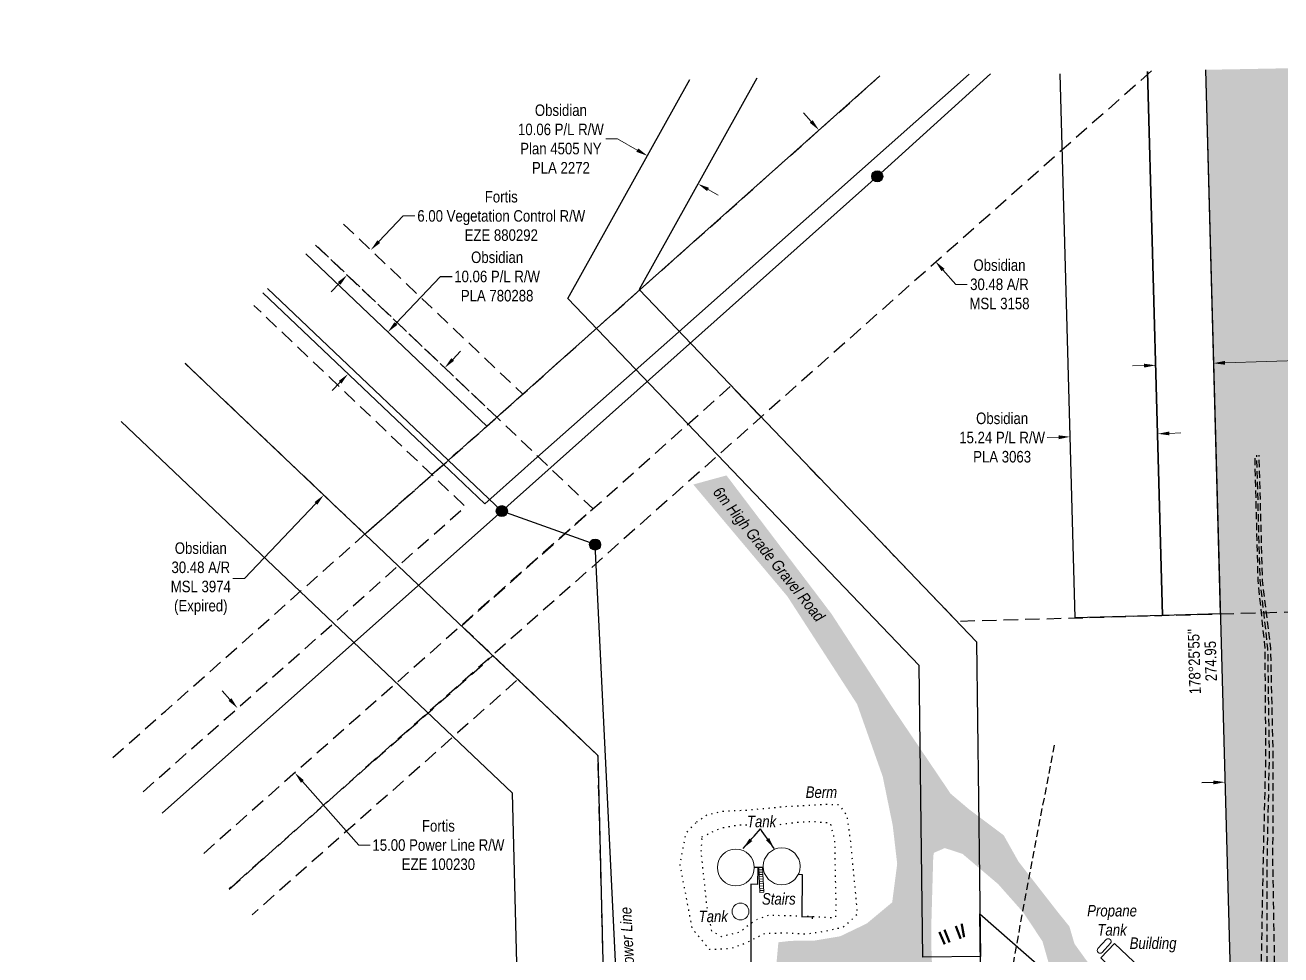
# Model space of a CAD drawing. Extents: x 622919 to 628952, y 5840458 to 5844880.
# Drawn here: x 622919 to 624010, y 5842138 to 5842946 of the extents above; entities that cross this region are included whole.
import ezdxf
from ezdxf.enums import TextEntityAlignment as Align

# ---------------------------------------------------------------- set-up
doc = ezdxf.new("R2010")
doc.units = 0
doc.header["$LTSCALE"] = 5
doc.header["$PDSIZE"] = 0.5
for name, pattern in [('foc-ACCESSROAD', [3.75, 2.5, -1.25]), ('foc-FLOWLINE', [3.75, 2.5, -1.25]), ('foc-TOPO', [1, 0.2, -0.8]), ('POWERLINE5', [7.8, 2.4, -0.6, 0.6, -0.6, 0.6, -0.6, 2.4]), ('UG_PIPE', [1.875, 1.25, -0.625])]:
    doc.linetypes.add(name, pattern=pattern)
doc.layers.get('Defpoints').update_dxf_attribs({"color": 9})
for name, color, linetype, lineweight in [('AS-GENERAL', 48, 'Continuous', 18), ('C-AR-T', 13, 'Continuous', 9), ('C-RW-T', 13, 'Continuous', 9), ('C-WS-T', 13, 'Continuous', 9), ('F-EZE-T', 190, 'Continuous', 9), ('F-RW-T', 190, 'Continuous', 9), ('T-TEXT', 48, 'Continuous', 18)]:
    doc.layers.add(name, color=color, linetype=linetype, lineweight=lineweight)
doc.layers.add('AS-PIPE-AG', color=7, linetype='Continuous', true_color=0x7d00fa)
for name, color, linetype in [('AS-PIPE-UG', 44, 'UG_PIPE'), ('AS-POWER', 104, 'foc-POWER'), ('AS-POWER-EXISTING', 72, 'POWERLINE5'), ('AS-POWER-T', 104, 'Continuous'), ('AS-ROADS', 254, 'Continuous'), ('C-RW', 13, 'Continuous'), ('C-WS', 13, 'foc-ACCESSROAD'), ('F-EZE', 190, 'foc-FLOWLINE'), ('L-BD1', 253, 'Continuous'), ('P-PROPOSED', 10, 'Continuous'), ('P-PROPOSED-H', 21, 'Continuous'), ('P-TXT', 4, 'Continuous'), ('T-GENERAL', 48, 'foc-TOPO')]:
    doc.layers.add(name, color=color, linetype=linetype)
doc.styles.add('80CG', font='ARIALN.TTF', dxfattribs={"height": 10})
doc.styles.add('80L', font='ARIALN.TTF', dxfattribs={"height": 10})
doc.styles.add('foc-LtypeFont', font='ARIALN.TTF', dxfattribs={"height": 7.35})
doc.linetypes.add('foc-POWER', pattern='A,6,-1,["P",foc-LtypeFont,S=0.2,R=0,X=-0.625,Y=-0.75],-1.24,4', length=12.24)
doc.dimstyles.new('Compass 5 000', dxfattribs={"dimscale": 5, "dimtxt": 9, "dimasz": 2, "dimexe": 0.2, "dimexo": 0.0625, "dimgap": 0.5, "dimtad": 0, "dimtih": 1, "dimtoh": 1, "dimzin": 0, "dimdsep": 46, "dimtxsty": '80CG', "dimcen": 0.1, "dimse1": 1, "dimse2": 1, "dimclrd": 256, "dimclrt": 256, "dimaunit": 1, "dimadec": 4, "dimazin": 0, "dimtfac": 0.06, "dimtofl": 0, "dimtmove": 0, "dimatfit": 1, "dimfxl": 0.2, "dimtolj": 1, "dimtzin": 0, "dimlwd": -1, "dimarcsym": 0})

# ---------------------------------------------------------------- blocks, each defined once
blk = doc.blocks.new('*D100')
at = {"layer": 'C-RW', "transparency": 16777216}
for p, q in [((623241.3, 5842686.5), (623280.1, 5842727.4)), ((623280.1, 5842727.4), (623290.1, 5842727.4)), ((623192.8, 5842635.6), (623185.9, 5842628.3))]:
    blk.add_line(p, q, dxfattribs=at)
for points in [[(623240, 5842687.7), (623242.5, 5842685.4), (623234.4, 5842679.3)], [(623191.6, 5842636.7), (623194, 5842634.4), (623199.7, 5842642.8)]]:
    blk.add_solid(points, dxfattribs=at)
at = {"layer": 'Defpoints', "color": 0, "transparency": 16777216}
for p in [(622953.9, 5842945.8), (622919.2, 5842909.3), (623234.4, 5842679.3)]:
    blk.add_point(p, dxfattribs=at)
at = {"layer": 'C-RW', "transparency": 16777216, "insert": (623329.2, 5842727.4), "char_height": 10, "attachment_point": 5, "style": '80CG'}
blk.add_mtext('\\A1;Obsidian\\P10.06 P/L R/W\\PPLA 780288', dxfattribs=at)
blk = doc.blocks.new('POWERPOLE')
h = blk.add_hatch(color=255)
edge = h.paths.add_edge_path()
edge.add_arc((0, 0), 0.96, 0, 360)
at = {"linetype": 'Continuous'}
for p, q in [((0.68, -0.68), (-0.68, 0.68)), ((-0.68, -0.68), (0.68, 0.68))]:
    blk.add_line(p, q, dxfattribs=at)
blk.add_circle((0, 0), 0.96, dxfattribs=at)
blk = doc.blocks.new('*D82')
at = {"layer": 'C-AR-T', "transparency": 16777216}
for p, q in [((623602.1, 5842862.1), (623595.4, 5842869.6)), ((623716.5, 5842733.1), (623727.6, 5842720.6)), ((623727.6, 5842720.6), (623737.6, 5842720.6))]:
    blk.add_line(p, q, dxfattribs=at)
for points in [[(623603.3, 5842863.3), (623600.8, 5842861), (623608.7, 5842854.7)], [(623717.8, 5842734.2), (623715.3, 5842732), (623709.9, 5842740.6)]]:
    blk.add_solid(points, dxfattribs=at)
at = {"layer": 'Defpoints', "color": 0, "transparency": 16777216}
for p in [(623650.8, 5842892), (623608.7, 5842854.7), (623752, 5842777.9)]:
    blk.add_point(p, dxfattribs=at)
at = {"layer": 'C-AR-T', "transparency": 16777216, "insert": (623765.6, 5842720.6), "char_height": 10, "attachment_point": 5, "style": '80CG'}
blk.add_mtext('\\A1;Obsidian\\P30.48 A/R\\PMSL 3158', dxfattribs=at)
blk = doc.blocks.new('*D85')
at = {"layer": 'C-RW-T', "transparency": 16777216}
for p, q in [((623816.9, 5842587.8), (623806.9, 5842587.5)), ((623913.1, 5842591.1), (623923.1, 5842591.5))]:
    blk.add_line(p, q, dxfattribs=at)
for points in [[(623816.9, 5842589.5), (623817, 5842586.1), (623826.9, 5842588.2)], [(623913.1, 5842592.8), (623913.2, 5842589.5), (623903.1, 5842590.8)]]:
    blk.add_solid(points, dxfattribs=at)
at = {"layer": 'Defpoints', "color": 0, "transparency": 16777216}
for p in [(623825.7, 5842623.9), (623901.9, 5842626.5), (623826.9, 5842588.2)]:
    blk.add_point(p, dxfattribs=at)
at = {"layer": 'C-RW-T', "transparency": 16777216, "insert": (623767.9, 5842587.5), "char_height": 10, "attachment_point": 5, "style": '80CG'}
blk.add_mtext('\\A1;Obsidian\\P15.24 P/L R/W\\PPLA 3063', dxfattribs=at)
blk = doc.blocks.new('*D92')
at = {"layer": 'C-RW-T', "transparency": 16777216}
for p, q in [((623433.7, 5842846.9), (623423.7, 5842846.9)), ((623451, 5842837.2), (623433.7, 5842846.9)), ((623512.4, 5842803), (623521.1, 5842798.2))]:
    blk.add_line(p, q, dxfattribs=at)
for points in [[(623451.8, 5842838.7), (623450.2, 5842835.7), (623459.8, 5842832.3)], [(623513.2, 5842804.5), (623511.6, 5842801.6), (623503.7, 5842807.9)]]:
    blk.add_solid(points, dxfattribs=at)
at = {"layer": 'Defpoints', "color": 0, "transparency": 16777216}
for p in [(623459.8, 5842832.3), (623455, 5842823.8), (623498.9, 5842799.4)]:
    blk.add_point(p, dxfattribs=at)
at = {"layer": 'C-RW-T', "transparency": 16777216, "insert": (623384.6, 5842846.9), "char_height": 10, "attachment_point": 5, "style": '80CG'}
blk.add_mtext('\\A1;Obsidian\\P10.06 P/L R/W\\PPlan 4505 NY\\PPLA 2272', dxfattribs=at)
blk = doc.blocks.new('*D93')
at = {"layer": 'C-RW-T', "transparency": 16777216}
for p, q in [((623961.5, 5842652.4), (624039.2, 5842655.1)), ((623891.2, 5842650), (623881.2, 5842649.7))]:
    blk.add_line(p, q, dxfattribs=at)
for points in [[(623891.2, 5842651.7), (623891.3, 5842648.3), (623901.2, 5842650.3)], [(623961.5, 5842654.1), (623961.6, 5842650.8), (623951.5, 5842652.1)]]:
    blk.add_solid(points, dxfattribs=at)
at = {"layer": 'Defpoints', "color": 0, "transparency": 16777216}
for p in [(623901.2, 5842650.3), (623902.6, 5842609.8), (623952.9, 5842611.6)]:
    blk.add_point(p, dxfattribs=at)
at = {"layer": 'C-RW-T', "transparency": 16777216, "insert": (624078.3, 5842655.1), "char_height": 10, "attachment_point": 5, "style": '80CG'}
blk.add_mtext('\\A1;Obsidian\\P10.06 P/L R/W\\PPLA 780288', dxfattribs=at)
blk = doc.blocks.new('*D96')
at = {"layer": 'C-WS-T', "transparency": 16777216}
for p, q in [((623290.6, 5842655.4), (623297.5, 5842662.6)), ((623171.8, 5842530.3), (623109.7, 5842465)), ((623109.7, 5842465), (623099.7, 5842465))]:
    blk.add_line(p, q, dxfattribs=at)
for points in [[(623289.4, 5842656.5), (623291.8, 5842654.2), (623283.7, 5842648.1)], [(623170.6, 5842531.5), (623173, 5842529.2), (623178.6, 5842537.6)]]:
    blk.add_solid(points, dxfattribs=at)
at = {"layer": 'Defpoints', "color": 0, "transparency": 16777216}
for p in [(623245.8, 5842684.1), (623140.7, 5842573.6), (623178.6, 5842537.6)]:
    blk.add_point(p, dxfattribs=at)
at = {"layer": 'C-WS-T', "transparency": 16777216, "insert": (623071.8, 5842465), "char_height": 10, "attachment_point": 5, "style": '80CG'}
blk.add_mtext('\\A1;Obsidian\\P30.48 A/R\\PMSL 3974\\P(Expired)', dxfattribs=at)
blk = doc.blocks.new('*D97')
at = {"layer": 'Defpoints', "color": 0, "transparency": 16777216}
for p in [(623103.7, 5842352.5), (623040.9, 5842296.8), (623090.6, 5842240.7)]:
    blk.add_point(p, dxfattribs=at)
at = {"layer": 'F-EZE-T', "transparency": 16777216}
for p, q in [((623097.1, 5842359.9), (623090.5, 5842367.4)), ((623160.1, 5842288.8), (623209, 5842233.5)), ((623209, 5842233.5), (623219, 5842233.5))]:
    blk.add_line(p, q, dxfattribs=at)
for points in [[(623098.4, 5842361.1), (623095.9, 5842358.8), (623103.7, 5842352.5)], [(623161.3, 5842289.9), (623158.8, 5842287.7), (623153.5, 5842296.3)]]:
    blk.add_solid(points, dxfattribs=at)
at = {"layer": 'F-EZE-T', "transparency": 16777216, "insert": (623278.2, 5842233.5), "char_height": 10, "attachment_point": 5, "style": '80CG'}
blk.add_mtext('\\A1;Fortis\\P15.00 Power Line R/W\\PEZE 100230', dxfattribs=at)
blk = doc.blocks.new('*D98')
at = {"layer": 'Defpoints', "color": 0, "transparency": 16777216}
for p in [(623219.5, 5842750.5), (623239.8, 5842731.2), (623219.1, 5842709.5)]:
    blk.add_point(p, dxfattribs=at)
at = {"layer": 'F-RW-T', "transparency": 16777216}
for p, q in [((623226.4, 5842757.7), (623247.6, 5842780)), ((623247.6, 5842780), (623257.6, 5842780)), ((623192, 5842721.5), (623185.1, 5842714.2))]:
    blk.add_line(p, q, dxfattribs=at)
for points in [[(623225.2, 5842758.9), (623227.6, 5842756.6), (623219.5, 5842750.5)], [(623190.8, 5842722.6), (623193.2, 5842720.3), (623198.9, 5842728.7)]]:
    blk.add_solid(points, dxfattribs=at)
at = {"layer": 'F-RW-T', "transparency": 16777216, "insert": (623332.8, 5842780), "char_height": 10, "attachment_point": 5, "style": '80CG'}
blk.add_mtext('\\A1;Fortis\\P6.00 Vegetation Control R/W\\PEZE 880292', dxfattribs=at)
blk = doc.blocks.new('*D125')
at = {"layer": 'Defpoints', "color": 0, "transparency": 16777216}
for p in [(623961.6, 5842284.3), (624036.4, 5842290.3), (624036.5, 5842286.3)]:
    blk.add_point(p, dxfattribs=at)
at = {"layer": 'P-TXT', "transparency": 16777216}
for p, q in [((624046.4, 5842290.5), (624056.4, 5842290.8)), ((623951.5, 5842287.9), (623941.5, 5842287.7))]:
    blk.add_line(p, q, dxfattribs=at)
for points in [[(624046.3, 5842292.2), (624046.4, 5842288.9), (624036.4, 5842290.3)], [(623951.4, 5842289.6), (623951.5, 5842286.3), (623961.5, 5842288.2)]]:
    blk.add_solid(points, dxfattribs=at)
at = {"layer": 'P-TXT', "transparency": 16777216, "insert": (624072.3, 5842290.8), "char_height": 10, "attachment_point": 5, "style": '80CG'}
blk.add_mtext('\\A1;15.00', dxfattribs=at)

msp = doc.modelspace()

# ---------------------------------------------------------------- hatches: boundary and pattern name
at = {"layer": 'AS-ROADS'}
h = msp.add_hatch(color=256, dxfattribs=at)
h.dxf.hatch_style = 1
h.paths.add_polyline_path([(623712.231, 5841980.343), (623720.96, 5841994.365), (623728.13, 5842005.895), (623734.053, 5842020.852), (623745.247, 5842036.856), (623755.222, 5842037.791), (623769.873, 5842033.74), (623786.707, 5842028.755), (623801.67, 5842021.588), (623806.658, 5841999.152), (623807.281, 5841991.673), (623820.374, 5841994.789), (623822.244, 5842014.421), (623825.985, 5842031.559), (623835.649, 5842056.176), (623844.066, 5842070.199), (623860.641, 5842101.747), (623850.665, 5842121.067), (623841.002, 5842133.531), (623830.715, 5842147.865), (623826.35, 5842162.822), (623816.063, 5842175.598), (623782.055, 5842219.31), (623769.274, 5842242.058), (623739.347, 5842264.494), (623723.137, 5842278.205), (623672.578, 5842353.109), (623619.539, 5842434.546), (623528.457, 5842554.648), (623499.623, 5842546.754), (623581.405, 5842449.526), (623641.907, 5842355.992), (623664.168, 5842293.108), (623672.878, 5842250.54), (623676.749, 5842217.164), (623672.394, 5842183.787), (623650.282, 5842165.368), (623627.262, 5842154.323), (623605.163, 5842150.641), (623584.292, 5842150.334), (623573.549, 5842149.107), (623568.638, 5842096.028), (623587.361, 5842091.426), (623589.504, 5841971.651), (623588.34, 5841894.306), (623588.955, 5841873.103), (623578.316, 5841816.085), (623580.805, 5841742.727), (623585.248, 5841736.355), (623589.111, 5841728.824), (623592.07, 5841708.266), (623604.152, 5841687.827), (623622.121, 5841680.704), (623661.156, 5841678.227), (623675.407, 5841682.872), (623690.588, 5841692.472), (623699.572, 5841704.24), (623703.29, 5841720.653), (623706.697, 5841749.454), (623707.007, 5841777.015), (623707.627, 5841792.499), (623715.181, 5841791.275), (623725.094, 5841777.868), (623731.509, 5841758.826), (623745.504, 5841745.808), (623765.525, 5841738.425), (623809.521, 5841744.224), (623823.127, 5841750.636), (623844.315, 5841758.019), (623864.141, 5841767.151), (623876.776, 5841771.232), (623916.601, 5841772.293), (623917.223, 5841782.544), (623904.063, 5841788.086), (623889.794, 5841789.183), (623876.378, 5841790.037), (623839.567, 5841787.645), (623815.389, 5841789.983), (623803.495, 5841795.246), (623794.331, 5841811.423), (623785.947, 5841820.583), (623756.895, 5841823.117), (623738.371, 5841822.922), (623718.051, 5841831.584), (623713.372, 5841844.448), (623709.667, 5841860.43), (623700.698, 5841873.489), (623694.654, 5841885.963), (623698.515, 5841931.732), (623704.75, 5841943.261), (623707.555, 5841962.893)])
h.paths.add_polyline_path([(623711.847, 5842076.917), (623709.654, 5842089.126), (623707.775, 5842106.032), (623706.522, 5842142.347), (623706.522, 5842168.644), (623708.088, 5842224.056), (623708.715, 5842226.874), (623718.11, 5842230.944), (623733.456, 5842225.935), (623764.462, 5842199.637), (623786.385, 5842174.905), (623802.984, 5842149.86), (623812.066, 5842117.928), (623811.127, 5842097.579), (623803.297, 5842078.482), (623783.259, 5842073.99), (623759.764, 5842078.169), (623751.934, 5842090.065), (623733.77, 5842080.047)], flags=16)
at = {"layer": 'P-PROPOSED-H'}
h = msp.add_hatch(color=256, dxfattribs=at)
h.dxf.hatch_style = 1
h.paths.add_polyline_path([(623972.078, 5841900.194), (623902.108, 5841898.289), (623903.011, 5841823.312), (624049.076, 5841827.29), (624019.473, 5842908.377), (623944.51, 5842906.981)])

# ---------------------------------------------------------------- linework, layer by layer
at = {"layer": 'AS-GENERAL', "flags": 128}
for points in [[(623556.568, 5842214.399), (623557.441, 5842192.379), (623560.772, 5842192.604), (623559.643, 5842214.385)], [(623556.665, 5842211.951), (623559.761, 5842212.111)], [(623556.744, 5842209.953), (623559.864, 5842210.115)], [(623556.823, 5842207.955), (623559.968, 5842208.118)], [(623556.902, 5842205.957), (623560.071, 5842206.122)], [(623556.982, 5842203.96), (623560.175, 5842204.125)], [(623557.061, 5842201.962), (623560.278, 5842202.129)], [(623557.14, 5842199.964), (623560.381, 5842200.132)], [(623557.22, 5842197.966), (623560.485, 5842198.135)], [(623557.299, 5842195.968), (623560.588, 5842196.139)], [(623557.378, 5842193.97), (623560.692, 5842194.142)], [(623853.59, 5842135.632), (623865.536, 5842148.044), (623887.777, 5842126.833), (623875.203, 5842113.635), (623853.59, 5842135.632)]]:
    msp.add_lwpolyline(points, dxfattribs=at)
at = {"layer": 'AS-GENERAL', "const_width": 1.999, "flags": 128}
for points in [[(623717.807, 5842160.062), (623722.242, 5842148.951)], [(623727.669, 5842163.243), (623731.896, 5842152.133)], [(623732.731, 5842165.278), (623734.87, 5842153.489)], [(623713.372, 5842158.079), (623718.068, 5842147.334)]]:
    msp.add_lwpolyline(points, dxfattribs=at)
at = {"layer": 'AS-GENERAL', "flags": 128}
msp.add_lwpolyline([(623862.143, 5842148.298, 0.85175987), (623858.467, 5842151.685), (623851.099, 5842143.69, 0.96648749), (623854.774, 5842140.302)], format="xyb", close=True, dxfattribs=at)
at = {"layer": 'AS-GENERAL'}
for centre, radius in [((623536.575, 5842214.083), 16.047), ((623576.396, 5842215.081), 16.047), ((623540.676, 5842175.802), 7.303)]:
    msp.add_circle(centre, radius, dxfattribs=at)
at = {"layer": 'AS-PIPE-AG', "flags": 128}
for points in [[(623555.627, 5842214.377), (623555.355, 5842199.344), (623549.622, 5842199.495), (623549.639, 5842078.413)], [(623552.62, 5842214.305), (623560.36, 5842214.489)], [(623591.364, 5842208.385), (623594.1, 5842207.919), (623593.888, 5842171.253), (623602.866, 5842171.486), (623602.983, 5842169.563)]]:
    msp.add_lwpolyline(points, dxfattribs=at)
at = {"layer": 'AS-PIPE-UG', "flags": 128}
for points in [[(623769.818, 5841827.989), (623770.308, 5841816.449), (623773.078, 5841794.524), (623777.358, 5841784.824), (623783.153, 5841777.414), (623790.708, 5841772.844), (623803.023, 5841770.604), (623821.773, 5841770.554), (623847.938, 5841771.794), (623863.608, 5841774.659), (623868.603, 5841776.949), (623876.303, 5841781.919), (623883.338, 5841793.789), (623891.128, 5841810.224), (623896.948, 5841815.704), (623904.233, 5841820.309), (623922.093, 5841829.269), (623958.328, 5841843.634), (623974.483, 5841851.774), (623992.343, 5841874.969), (623999.123, 5841915.234), (624004.253, 5841973.724), (624007.923, 5842052.559), (624004.898, 5842116.099), (624003.143, 5842218.064), (624003.428, 5842310.839), (624001.273, 5842404.349), (623994.143, 5842462.994), (623991.179, 5842572.236)], [(623772.383, 5841828.164), (623772.713, 5841816.409), (623776.238, 5841794.674), (623779.183, 5841785.674), (623784.563, 5841779.239), (623790.978, 5841775.279), (623803.063, 5841772.289), (623821.738, 5841772.029), (623847.718, 5841773.579), (623863.428, 5841776.769), (623872.003, 5841783.144), (623881.768, 5841794.754), (623889.518, 5841811.479), (623895.353, 5841817.949), (623903.493, 5841822.504), (623921.558, 5841831.134), (623957.268, 5841845.729), (623973.248, 5841853.954), (623988.193, 5841876.899), (623990.863, 5841917.969), (623996.058, 5841976.024), (624002.283, 5842054.249), (623998.258, 5842117.394), (623998.163, 5842218.109), (624000.193, 5842311.469), (623998.798, 5842404.209), (623992.028, 5842463.684), (623989.16, 5842572.181)], [(623775.323, 5841828.169), (623775.328, 5841816.739), (623778.693, 5841800.484), (623780.393, 5841795.024), (623785.028, 5841786.809), (623788.653, 5841782.904), (623792.148, 5841780.164), (623803.648, 5841775.764), (623821.838, 5841774.394), (623847.873, 5841776.119), (623862.163, 5841779.654), (623872.213, 5841787.489), (623878.713, 5841799.814), (623884.773, 5841813.744), (623891.498, 5841820.094), (623901.643, 5841825.099), (623919.853, 5841832.979), (623955.638, 5841848.089), (623972.198, 5841856.944), (623985.073, 5841878.424), (623985.163, 5841919.079), (623986.808, 5841976.364), (623993.883, 5842053.944), (623992.953, 5842118.364), (623994.818, 5842218.809), (623997.063, 5842310.434), (623996.363, 5842404.669), (623990.288, 5842463.404), (623987.525, 5842572.136)], [(623758.393, 5842009.679), (623759.023, 5842013.789), (623764.313, 5842042.289), (623770.318, 5842086.339), (623780.398, 5842145.684), (623792.548, 5842212.234), (623813.563, 5842320.829)]]:
    msp.add_lwpolyline(points, dxfattribs=at)
at = {"layer": 'AS-POWER', "flags": 128}
for points in [[(623038.186, 5842261.231), (623333.293, 5842523.644), (623659.373, 5842814.444), (623757.892, 5842903.505)], [(623441.513, 5841936.659), (623414.328, 5842494.614), (623333.293, 5842523.644), (623129.754, 5842716.91)]]:
    msp.add_lwpolyline(points, dxfattribs=at)
at = {"layer": 'C-RW', "flags": 128}
for points in [[(623739.229, 5842903.157), (623479.219, 5842672.471), (623441.585, 5842639.084), (623356.311, 5842563.432), (623353.092, 5842560.574), (623318.533, 5842529.912), (623281.917, 5842564.703), (623125.637, 5842713.177)], [(623163.019, 5842747.078), (623320.403, 5842597.548), (623661.777, 5842901.715)], [(623894.247, 5842905.604), (623907.188, 5842432.995), (623831.244, 5842430.915), (623820.309, 5842830.222), (623818.302, 5842903.525)], [(623944.51, 5842906.981), (623957.451, 5842434.371), (623907.188, 5842432.995), (623894.247, 5842905.604)], [(623554.729, 5842899.721), (623452.652, 5842716.179), (623745.752, 5842410.114), (623749.073, 5842136.764), (623699.08, 5842136.067), (623695.719, 5842389.662), (623390.677, 5842708.196), (623496.656, 5842898.639)], [(623058.152, 5842651.975), (623416.753, 5842311.469), (623426.395, 5841918.02), (623382.378, 5841693.799), (623437.563, 5841470.299), (623554.743, 5841376.664), (623778.928, 5841382.996), (623753.778, 5841754.424), (623750.878, 5841991.09), (623850.996, 5841992.197), (623853.892, 5841758.265), (623883.994, 5841310.777), (623786.426, 5841308.048), (623528.985, 5841301.386), (623370.818, 5841427.659), (623305.623, 5841691.944), (623351.633, 5841926.314), (623342.678, 5842278.519), (623002.504, 5842601.507)], [(624378.529, 5841554.531), (623749.444, 5842106.641), (623748.617, 5842173.869), (624413.752, 5841590.119)]]:
    msp.add_lwpolyline(points, dxfattribs=at)
at = {"layer": 'C-WS', "flags": 128}
for points in [[(622995.399, 5842309.541), (623041.083, 5842350.001), (623320.403, 5842597.548), (623661.777, 5842901.715)], [(623897.651, 5842906.108), (623096.434, 5842195.463)], [(623171.472, 5842754.744), (623328.947, 5842605.128), (623291.167, 5842571.612), (623272.607, 5842555.148), (623214.459, 5842503.556), (623058.2, 5842652.018)]]:
    msp.add_lwpolyline(points, dxfattribs=at)
msp.add_lwpolyline([(623298.438, 5842423.969), (623532.508, 5842632.539), (623728.483, 5842428.049), (624171.598, 5842440.284), (624188.558, 5841830.989), (623903.011, 5841823.312), (623852.88, 5841822.905), (623853.598, 5841758.349), (623879.103, 5841385.164), (623554.743, 5841376.664), (623437.563, 5841470.299), (623382.378, 5841693.799), (623426.773, 5841919.949), (623416.753, 5842311.469), (623298.438, 5842423.969)], close=True, dxfattribs=at)
at = {"layer": 'F-EZE', "flags": 128}
for points in [[(623195.812, 5842773.022), (623351.417, 5842625.183), (623328.927, 5842605.144), (623173.515, 5842752.8)], [(623173.656, 5842752.928), (623330.989, 5842603.185), (623367.573, 5842568.365), (623412.503, 5842525.607), (623297.902, 5842424.156), (623241.549, 5842374.268), (623071.44, 5842223.683)], [(623021.71, 5842279.834), (623187.011, 5842426.179), (623243.358, 5842476.063), (623301.564, 5842527.597), (623274.606, 5842553.253), (623117.919, 5842702.381)], [(623096.501, 5842195.386), (623273.041, 5842351.742), (623325.458, 5842398.158), (623347.302, 5842377.416), (623294.867, 5842330.973), (623116.402, 5842172.916)]]:
    msp.add_lwpolyline(points, dxfattribs=at)
at = {"layer": 'T-GENERAL', "flags": 128}
for points in [[(623502.387, 5842253.6), (623511.607, 5842259.906), (623525.437, 5842263.059), (623547.031, 5842264.029), (623580.029, 5842267.182), (623603.807, 5842268.395), (623615.939, 5842269.122), (623626.13, 5842268.637), (623632.923, 5842259.663), (623636.077, 5842236.865), (623642.143, 5842173.32), (623629.526, 5842161.921), (623612.299, 5842158.283), (623597.984, 5842156.1), (623581, 5842157.07), (623561.347, 5842156.585), (623544.12, 5842147.853), (623532.231, 5842143.488), (623513.79, 5842142.76), (623498.747, 5842160.95), (623494.38, 5842183.991), (623488.071, 5842217.219), (623493.409, 5842243.898), (623502.387, 5842253.6)], [(623507.097, 5842240.594), (623517.538, 5842245.619), (623523.339, 5842248.325), (623538.42, 5842251.031), (623571.678, 5842251.031), (623588.693, 5842253.351), (623604.935, 5842254.124), (623610.349, 5842253.351), (623618.47, 5842252.964), (623622.337, 5842237.888), (623623.111, 5842195.753), (623623.497, 5842182.996), (623623.111, 5842170.627), (623619.244, 5842170.24), (623593.334, 5842171.786), (623575.545, 5842172.173), (623565.371, 5842172.598), (623555.051, 5842168.957), (623548.07, 5842164.254), (623540.33, 5842158.035), (623524.092, 5842153.939), (623515.745, 5842158.793), (623514.075, 5842167.895), (623511.496, 5842180.942), (623506.512, 5842227.406), (623506.997, 5842234.924), (623507.239, 5842238.077), (623507.097, 5842240.594)]]:
    msp.add_lwpolyline(points, dxfattribs=at)

# ---------------------------------------------------------------- block references
at = {"layer": 'AS-POWER-EXISTING', "color": 2, "xscale": 4.9982219, "yscale": 4.9982219, "zscale": 4.9982219}
for p in [(623659.373, 5842814.444), (623333.293, 5842523.644), (623414.328, 5842494.614)]:
    msp.add_blockref('POWERPOLE', p, dxfattribs=at)

# ---------------------------------------------------------------- texts
at = {"layer": 'AS-POWER-T', "insert": (623441.236, 5842067.064), "char_height": 9.99272, "attachment_point": 1, "rotation": 92.789392, "style": '80L'}
msp.add_mtext_dynamic_manual_height_columns('{\\fArial Narrow|b0|i1|c0|p34;Fortis O/H Power Line}', width=128.45492, gutter_width=50, heights=[0], dxfattribs=at)
at = {"layer": 'L-BD1', "color": 2, "style": '80L'}
for s, height, p in [("178°25'55''", 9.99644, (623934.835, 5842392.937)), ('274.95', 9.9964, (623949.075, 5842393.327))]:
    msp.add_text(s, height=height, rotation=91.5685, dxfattribs=at).set_placement(p, align=Align.MIDDLE)
at = {"layer": 'T-TEXT', "insert": (623523.867, 5842546.056), "char_height": 9.99636, "attachment_point": 1, "rotation": 308.732828, "style": '80L', "bg_fill": 1, "box_fill_scale": 1, "bg_fill_color": 254, "bg_fill_transparency": 0}
msp.add_mtext_dynamic_manual_height_columns('\\pt79.971;{\\fArial Narrow|b0|i1|c0|p34;6m High Grade Gravel Road}', width=146.07214, gutter_width=50, heights=[0], dxfattribs=at)

# ---------------------------------------------------------------- dimensions: what is measured, and where the dimension line sits
at = {"layer": 'C-AR-T'}
dim = msp.add_linear_dim(base=(623608.691, 5842854.666), p1=(623751.977, 5842777.937), p2=(623650.777, 5842892.004), angle=131.579376, text='Obsidian\\P30.48 A/R\\PMSL 3158', dimstyle='Compass 5 000', dxfattribs=at)
dim.commit()
dim.dimension.update_dxf_attribs({"geometry": '*D82', "text_midpoint": (623765.57, 5842720.588), "dimtype": 161})
at = {"layer": 'C-RW', "color": 2}
dim = msp.add_linear_dim(base=(623234.366, 5842679.291), p1=(622919.186, 5842909.316), p2=(622953.853, 5842945.804), angle=46.465983, text='Obsidian\\P10.06 P/L R/W\\PPLA 780288', dimstyle='Compass 5 000', dxfattribs=at)
dim.commit()
dim.dimension.update_dxf_attribs({"geometry": '*D100', "text_midpoint": (623329.157, 5842727.397), "dimtype": 161})
at = {"layer": 'C-RW-T', "color": 3}
dim = msp.add_linear_dim(base=(623459.761, 5842832.34), p1=(623498.93, 5842799.391), p2=(623455.022, 5842823.824), angle=150.904909, text='Obsidian\\P10.06 P/L R/W\\PPlan 4505 NY\\PPLA 2272', dimstyle='Compass 5 000', dxfattribs=at)
dim.commit()
dim.dimension.update_dxf_attribs({"geometry": '*D92', "text_midpoint": (623384.568, 5842846.868), "dimtype": 161})
at = {"layer": 'C-RW-T'}
for base, p1, p2, angle, text, picture, middle in [((623901.236, 5842650.345), (623952.935, 5842611.557), (623902.643, 5842609.812), 181.986945, 'Obsidian\\P10.06 P/L R/W\\PPLA 780288', '*D93', (624078.311, 5842655.132)), ((623826.938, 5842588.156), (623901.894, 5842626.539), (623825.698, 5842623.896), 181.986756, 'Obsidian\\P15.24 P/L R/W\\PPLA 3063', '*D85', (623767.864, 5842587.462))]:
    dim = msp.add_linear_dim(base=base, p1=p1, p2=p2, angle=angle, text=text, dimstyle='Compass 5 000', dxfattribs=at)
    dim.commit()
    dim.dimension.update_dxf_attribs({"geometry": picture, "text_midpoint": middle, "dimtype": 161})
at = {"layer": 'C-WS-T', "color": 2}
dim = msp.add_linear_dim(base=(623178.648, 5842537.58), p1=(623245.782, 5842684.142), p2=(623140.746, 5842573.59), angle=226.465788, text='Obsidian\\P30.48 A/R\\PMSL 3974\\P(Expired)', dimstyle='Compass 5 000', dxfattribs=at)
dim.commit()
dim.dimension.update_dxf_attribs({"geometry": '*D96', "text_midpoint": (623071.755, 5842464.967), "dimtype": 161})
at = {"layer": 'F-EZE-T', "color": 3}
dim = msp.add_linear_dim(base=(623103.741, 5842352.458), p1=(623090.646, 5842240.688), p2=(623040.927, 5842296.847), angle=131.519231, text='Fortis\\P15.00 Power Line R/W\\PEZE 100230', dimstyle='Compass 5 000', dxfattribs=at)
dim.commit()
dim.dimension.update_dxf_attribs({"geometry": '*D97', "text_midpoint": (623278.167, 5842233.536), "dimtype": 161})
at = {"layer": 'F-RW-T'}
dim = msp.add_linear_dim(base=(623219.543, 5842750.475), p1=(623219.128, 5842709.464), p2=(623239.803, 5842731.226), angle=46.466153, text='Fortis\\P6.00 Vegetation Control R/W\\PEZE 880292', dimstyle='Compass 5 000', dxfattribs=at)
dim.commit()
dim.dimension.update_dxf_attribs({"geometry": '*D98', "text_midpoint": (623332.768, 5842780.017), "dimtype": 161})
at = {"layer": 'P-TXT', "color": 5}
dim = msp.add_linear_dim(base=(624036.399, 5842290.259), p1=(623961.561, 5842284.272), p2=(624036.507, 5842286.324), angle=1.568519, text='15.00', dimstyle='Compass 5 000', dxfattribs=at)
dim.commit()
dim.dimension.update_dxf_attribs({"geometry": '*D125', "text_midpoint": (624072.329, 5842290.806), "dimtype": 161})

# ---------------------------------------------------------------- leaders
at = {"layer": 'T-TEXT', "path_type": 1}
msp.add_leader([(623542.974, 5842230.63), (623558.096, 5842247.611)], dimstyle='Compass 5 000', override={"dimgap": 0.5, "dimtad": 0}, dxfattribs=at)

# ---------------------------------------------------------------- next in the draw order: texts
at = {"layer": 'T-TEXT', "insert": (623597.225, 5842284.467), "char_height": 9.99272, "attachment_point": 1, "style": '80L', "bg_fill": 2}
msp.add_mtext_dynamic_manual_height_columns('{\\fArial Narrow|b0|i1|c0|p34;Berm}', width=27.27599, gutter_width=50, heights=[0], dxfattribs=at)
at = {"layer": 'T-TEXT', "char_height": 9.99636, "attachment_point": 1, "style": '80L', "bg_fill": 3, "box_fill_scale": 1, "bg_fill_color": 256, "bg_fill_transparency": 0}
for s, width, insert in [('{\\fArial Narrow|b0|i1|c0|p34;Tank}', 26.17776, (623546.206, 5842259.017)), ('{\\fArial Narrow|b0|i1|c0|p34;Stairs}', 23.39059, (623559.295, 5842191.824)), ('\\pi0.33399;{\\fArial Narrow|b0|i1|c0|p34;Propane \\P\\pi9.2393;Tank}', 43.12183, (623841.431, 5842181.543)), ('{\\fArial Narrow|b0|i1|c0|p34;Tank}', 26.17776, (623504.231, 5842176.599))]:
    msp.add_mtext_dynamic_manual_height_columns(s, width=width, gutter_width=50, heights=[0], dxfattribs=dict(at, insert=insert))

# ---------------------------------------------------------------- next in the draw order: texts
at = {"layer": 'T-TEXT', "insert": (623597.225, 5842284.467), "char_height": 9.99272, "attachment_point": 1, "style": '80L', "bg_fill": 2}
msp.add_mtext_dynamic_manual_height_columns('{\\fArial Narrow|b0|i1|c0|p34;Berm}', width=27.27599, gutter_width=50, heights=[0], dxfattribs=at)
at = {"layer": 'T-TEXT', "insert": (623878.663, 5842153.325), "char_height": 9.99636, "attachment_point": 1, "style": '80L', "bg_fill": 3, "box_fill_scale": 1, "bg_fill_color": 256, "bg_fill_transparency": 0}
msp.add_mtext_dynamic_manual_height_columns('{\\fArial Narrow|b0|i1|c0|p34;Building}', width=40.82988, gutter_width=50, heights=[0], dxfattribs=at)

# ---------------------------------------------------------------- next in the draw order: leaders
at = {"layer": 'T-TEXT', "path_type": 1}
msp.add_leader([(623569.8, 5842230.527), (623558.096, 5842247.611)], dimstyle='Compass 5 000', override={"dimgap": 0.5, "dimtad": 0}, dxfattribs=at)

# ---------------------------------------------------------------- next in the draw order: linework, layer by layer
at = {"layer": 'P-PROPOSED', "flags": 128}
msp.add_lwpolyline([(623944.51, 5842906.981), (623972.078, 5841900.194), (623902.108, 5841898.289), (623903.011, 5841823.312), (624049.076, 5841827.29), (624019.473, 5842908.377)], dxfattribs=at)

doc.saveas('drawing.dxf')
